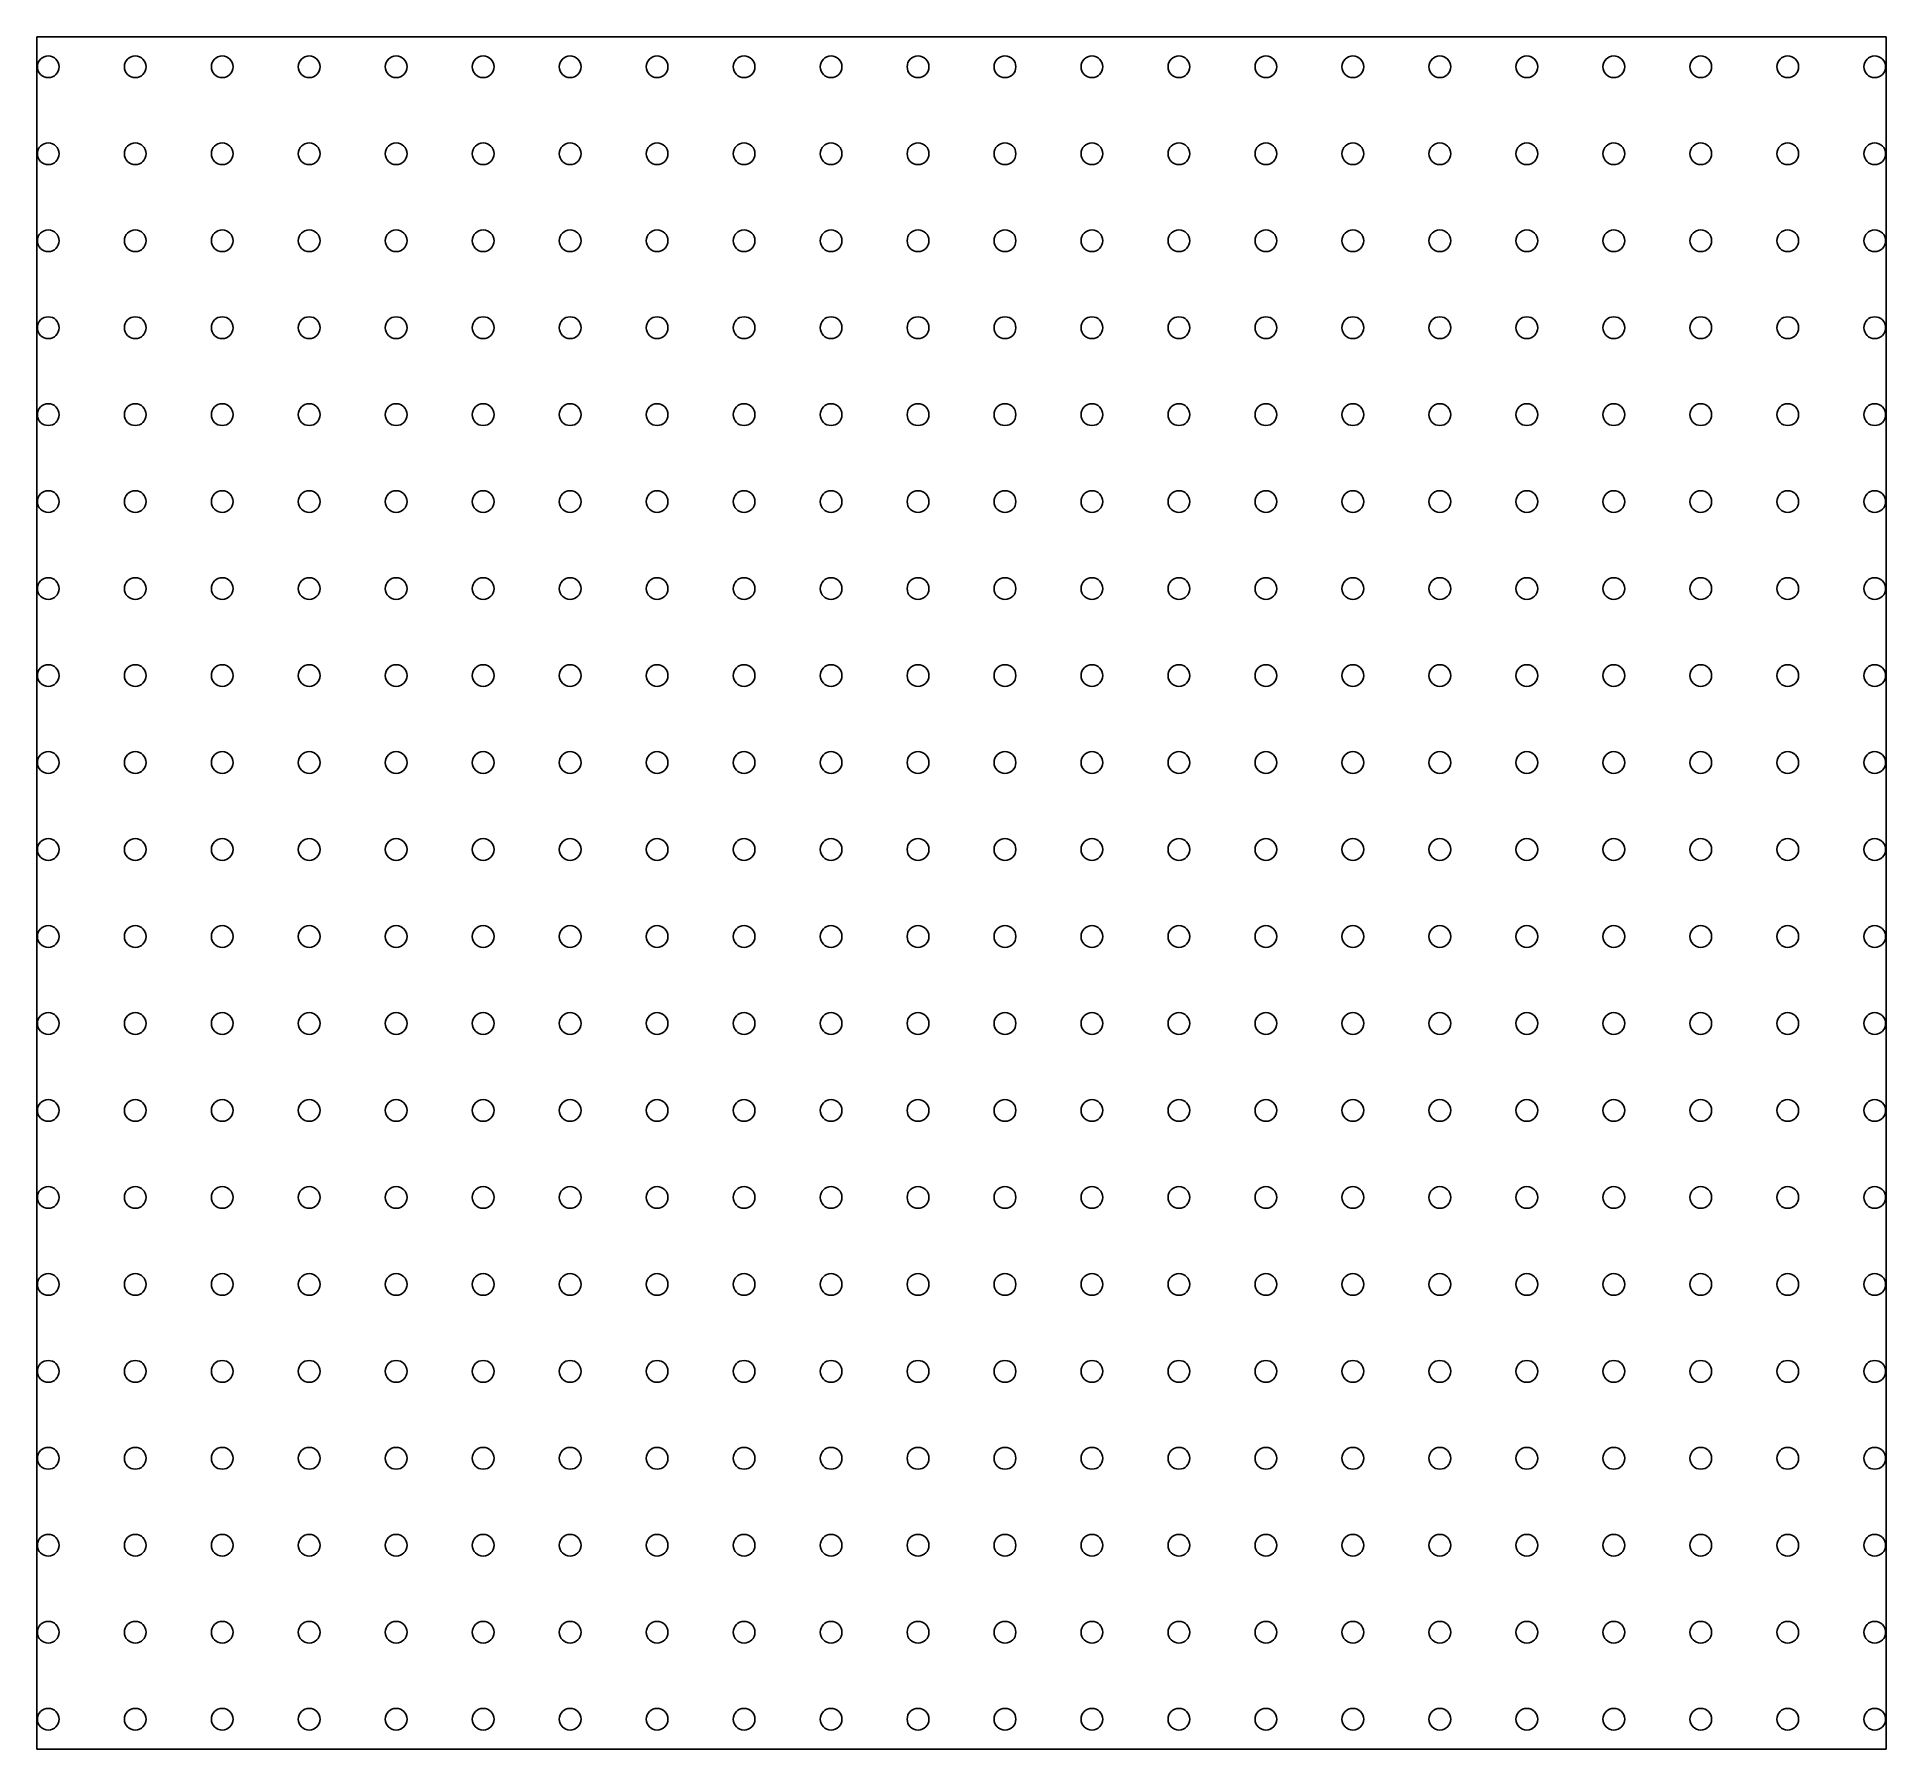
# Model space of a CAD drawing. Header units: millimetres. Extents: x -587 to -47, y -568 to -67.
import ezdxf

# ---------------------------------------------------------------- set-up
doc = ezdxf.new("R2010")
doc.units = ezdxf.units.MM

msp = doc.modelspace()

# ---------------------------------------------------------------- linework, layer by layer
msp.add_lwpolyline([(-587.5, -567.5), (-47.5, -567.5), (-47.5, -67.5), (-587.5, -67.5)], close=True)
for centre in [(-584.2, -76.2), (-558.8, -76.2), (-533.4, -76.2), (-508, -76.2), (-482.6, -76.2), (-457.2, -76.2), (-431.8, -76.2), (-406.4, -76.2), (-381, -76.2), (-355.6, -76.2), (-330.2, -76.2), (-304.8, -76.2), (-279.4, -76.2), (-254, -76.2), (-228.6, -76.2), (-203.2, -76.2), (-177.8, -76.2), (-152.4, -76.2), (-127, -76.2), (-101.6, -76.2), (-76.2, -76.2), (-50.8, -76.2), (-584.2, -101.6), (-558.8, -101.6), (-533.4, -101.6), (-508, -101.6), (-482.6, -101.6), (-457.2, -101.6), (-431.8, -101.6), (-406.4, -101.6), (-381, -101.6), (-355.6, -101.6), (-330.2, -101.6), (-304.8, -101.6), (-279.4, -101.6), (-254, -101.6), (-228.6, -101.6), (-203.2, -101.6), (-177.8, -101.6), (-152.4, -101.6), (-127, -101.6), (-101.6, -101.6), (-76.2, -101.6), (-50.8, -101.6), (-584.2, -127), (-558.8, -127), (-533.4, -127), (-508, -127), (-482.6, -127), (-457.2, -127), (-431.8, -127), (-406.4, -127), (-381, -127), (-355.6, -127), (-330.2, -127), (-304.8, -127), (-279.4, -127), (-254, -127), (-228.6, -127), (-203.2, -127), (-177.8, -127), (-152.4, -127), (-127, -127), (-101.6, -127), (-76.2, -127), (-50.8, -127), (-584.2, -152.4), (-558.8, -152.4), (-533.4, -152.4), (-508, -152.4), (-482.6, -152.4), (-457.2, -152.4), (-431.8, -152.4), (-406.4, -152.4), (-381, -152.4), (-355.6, -152.4), (-330.2, -152.4), (-304.8, -152.4), (-279.4, -152.4), (-254, -152.4), (-228.6, -152.4), (-203.2, -152.4), (-177.8, -152.4), (-152.4, -152.4), (-127, -152.4), (-101.6, -152.4), (-76.2, -152.4), (-50.8, -152.4), (-584.2, -177.8), (-558.8, -177.8), (-533.4, -177.8), (-508, -177.8), (-482.6, -177.8), (-457.2, -177.8), (-431.8, -177.8), (-406.4, -177.8), (-381, -177.8), (-355.6, -177.8), (-330.2, -177.8), (-304.8, -177.8), (-279.4, -177.8), (-254, -177.8), (-228.6, -177.8), (-203.2, -177.8), (-177.8, -177.8), (-152.4, -177.8), (-127, -177.8), (-101.6, -177.8), (-76.2, -177.8), (-50.8, -177.8), (-584.2, -203.2), (-558.8, -203.2), (-533.4, -203.2), (-508, -203.2), (-482.6, -203.2), (-457.2, -203.2), (-431.8, -203.2), (-406.4, -203.2), (-381, -203.2), (-355.6, -203.2), (-330.2, -203.2), (-304.8, -203.2), (-279.4, -203.2), (-254, -203.2), (-228.6, -203.2), (-203.2, -203.2), (-177.8, -203.2), (-152.4, -203.2), (-127, -203.2), (-101.6, -203.2), (-76.2, -203.2), (-50.8, -203.2), (-584.2, -228.6), (-558.8, -228.6), (-533.4, -228.6), (-508, -228.6), (-482.6, -228.6), (-457.2, -228.6), (-431.8, -228.6), (-406.4, -228.6), (-381, -228.6), (-355.6, -228.6), (-330.2, -228.6), (-304.8, -228.6), (-279.4, -228.6), (-254, -228.6), (-228.6, -228.6), (-203.2, -228.6), (-177.8, -228.6), (-152.4, -228.6), (-127, -228.6), (-101.6, -228.6), (-76.2, -228.6), (-50.8, -228.6), (-584.2, -254), (-558.8, -254), (-533.4, -254), (-508, -254), (-482.6, -254), (-457.2, -254), (-431.8, -254), (-406.4, -254), (-381, -254), (-355.6, -254), (-330.2, -254), (-304.8, -254), (-279.4, -254), (-254, -254), (-228.6, -254), (-203.2, -254), (-177.8, -254), (-152.4, -254), (-127, -254), (-101.6, -254), (-76.2, -254), (-50.8, -254), (-584.2, -279.4), (-558.8, -279.4), (-533.4, -279.4), (-508, -279.4), (-482.6, -279.4), (-457.2, -279.4), (-431.8, -279.4), (-406.4, -279.4), (-381, -279.4), (-355.6, -279.4), (-330.2, -279.4), (-304.8, -279.4), (-279.4, -279.4), (-254, -279.4), (-228.6, -279.4), (-203.2, -279.4), (-177.8, -279.4), (-152.4, -279.4), (-127, -279.4), (-101.6, -279.4), (-76.2, -279.4), (-50.8, -279.4), (-584.2, -304.8), (-558.8, -304.8), (-533.4, -304.8), (-508, -304.8), (-482.6, -304.8), (-457.2, -304.8), (-431.8, -304.8), (-406.4, -304.8), (-381, -304.8), (-355.6, -304.8), (-330.2, -304.8), (-304.8, -304.8), (-279.4, -304.8), (-254, -304.8), (-228.6, -304.8), (-203.2, -304.8), (-177.8, -304.8), (-152.4, -304.8), (-127, -304.8), (-101.6, -304.8), (-76.2, -304.8), (-50.8, -304.8), (-584.2, -330.2), (-558.8, -330.2), (-533.4, -330.2), (-508, -330.2), (-482.6, -330.2), (-457.2, -330.2), (-431.8, -330.2), (-406.4, -330.2), (-381, -330.2), (-355.6, -330.2), (-330.2, -330.2), (-304.8, -330.2), (-279.4, -330.2), (-254, -330.2), (-228.6, -330.2), (-203.2, -330.2), (-177.8, -330.2), (-152.4, -330.2), (-127, -330.2), (-101.6, -330.2), (-76.2, -330.2), (-50.8, -330.2), (-584.2, -355.6), (-558.8, -355.6), (-533.4, -355.6), (-508, -355.6), (-482.6, -355.6), (-457.2, -355.6), (-431.8, -355.6), (-406.4, -355.6), (-381, -355.6), (-355.6, -355.6), (-330.2, -355.6), (-304.8, -355.6), (-279.4, -355.6), (-254, -355.6), (-228.6, -355.6), (-203.2, -355.6), (-177.8, -355.6), (-152.4, -355.6), (-127, -355.6), (-101.6, -355.6), (-76.2, -355.6), (-50.8, -355.6), (-584.2, -381), (-558.8, -381), (-533.4, -381), (-508, -381), (-482.6, -381), (-457.2, -381), (-431.8, -381), (-406.4, -381), (-381, -381), (-355.6, -381), (-330.2, -381), (-304.8, -381), (-279.4, -381), (-254, -381), (-228.6, -381), (-203.2, -381), (-177.8, -381), (-152.4, -381), (-127, -381), (-101.6, -381), (-76.2, -381), (-50.8, -381), (-584.2, -406.4), (-558.8, -406.4), (-533.4, -406.4), (-508, -406.4), (-482.6, -406.4), (-457.2, -406.4), (-431.8, -406.4), (-406.4, -406.4), (-381, -406.4), (-355.6, -406.4), (-330.2, -406.4), (-304.8, -406.4), (-279.4, -406.4), (-254, -406.4), (-228.6, -406.4), (-203.2, -406.4), (-177.8, -406.4), (-152.4, -406.4), (-127, -406.4), (-101.6, -406.4), (-76.2, -406.4), (-50.8, -406.4), (-584.2, -431.8), (-558.8, -431.8), (-533.4, -431.8), (-508, -431.8), (-482.6, -431.8), (-457.2, -431.8), (-431.8, -431.8), (-406.4, -431.8), (-381, -431.8), (-355.6, -431.8), (-330.2, -431.8), (-304.8, -431.8), (-279.4, -431.8), (-254, -431.8), (-228.6, -431.8), (-203.2, -431.8), (-177.8, -431.8), (-152.4, -431.8), (-127, -431.8), (-101.6, -431.8), (-76.2, -431.8), (-50.8, -431.8), (-584.2, -457.2), (-558.8, -457.2), (-533.4, -457.2), (-508, -457.2), (-482.6, -457.2), (-457.2, -457.2), (-431.8, -457.2), (-406.4, -457.2), (-381, -457.2), (-355.6, -457.2), (-330.2, -457.2), (-304.8, -457.2), (-279.4, -457.2), (-254, -457.2), (-228.6, -457.2), (-203.2, -457.2), (-177.8, -457.2), (-152.4, -457.2), (-127, -457.2), (-101.6, -457.2), (-76.2, -457.2), (-50.8, -457.2), (-584.2, -482.6), (-558.8, -482.6), (-533.4, -482.6), (-508, -482.6), (-482.6, -482.6), (-457.2, -482.6), (-431.8, -482.6), (-406.4, -482.6), (-381, -482.6), (-355.6, -482.6), (-330.2, -482.6), (-304.8, -482.6), (-279.4, -482.6), (-254, -482.6), (-228.6, -482.6), (-203.2, -482.6), (-177.8, -482.6), (-152.4, -482.6), (-127, -482.6), (-101.6, -482.6), (-76.2, -482.6), (-50.8, -482.6), (-584.2, -508), (-558.8, -508), (-533.4, -508), (-508, -508), (-482.6, -508), (-457.2, -508), (-431.8, -508), (-406.4, -508), (-381, -508), (-355.6, -508), (-330.2, -508), (-304.8, -508), (-279.4, -508), (-254, -508), (-228.6, -508), (-203.2, -508), (-177.8, -508), (-152.4, -508), (-127, -508), (-101.6, -508), (-76.2, -508), (-50.8, -508), (-584.2, -533.4), (-558.8, -533.4), (-533.4, -533.4), (-508, -533.4), (-482.6, -533.4), (-457.2, -533.4), (-431.8, -533.4), (-406.4, -533.4), (-381, -533.4), (-355.6, -533.4), (-330.2, -533.4), (-304.8, -533.4), (-279.4, -533.4), (-254, -533.4), (-228.6, -533.4), (-203.2, -533.4), (-177.8, -533.4), (-152.4, -533.4), (-127, -533.4), (-101.6, -533.4), (-76.2, -533.4), (-50.8, -533.4), (-584.2, -558.8), (-558.8, -558.8), (-533.4, -558.8), (-508, -558.8), (-482.6, -558.8), (-457.2, -558.8), (-431.8, -558.8), (-406.4, -558.8), (-381, -558.8), (-355.6, -558.8), (-330.2, -558.8), (-304.8, -558.8), (-279.4, -558.8), (-254, -558.8), (-228.6, -558.8), (-203.2, -558.8), (-177.8, -558.8), (-152.4, -558.8), (-127, -558.8), (-101.6, -558.8), (-76.2, -558.8), (-50.8, -558.8)]:
    msp.add_circle(centre, 3.18)

doc.saveas('drawing.dxf')
